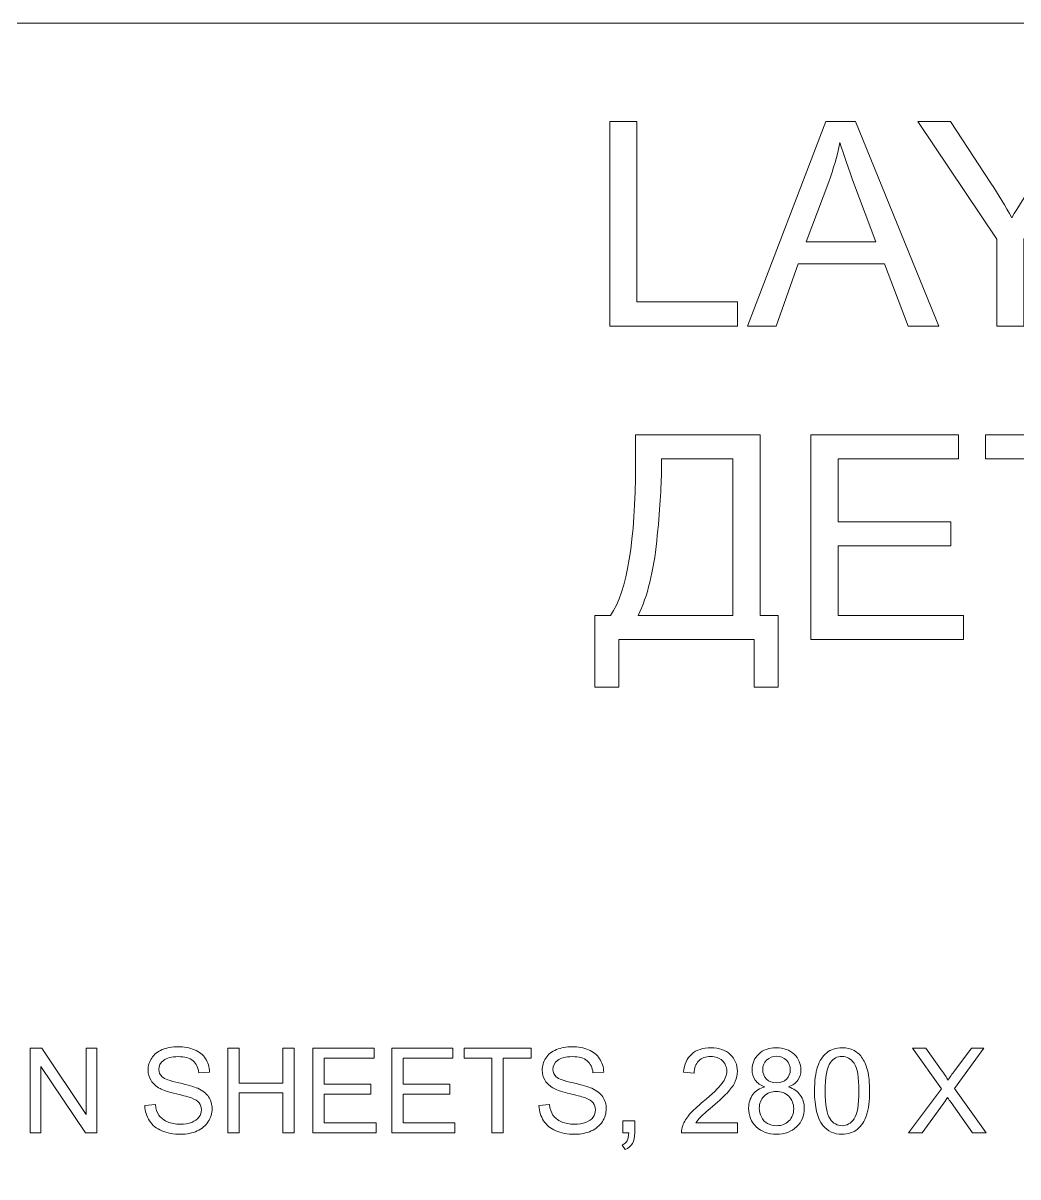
# Model space of a CAD drawing. Header units: millimetres. Extents: x -712 to 738, y -887 to 928.
# Drawn here: x -113 to -41.7, y 505 to 587.6 of the extents above; entities that cross this region are included whole.
import ezdxf

# ---------------------------------------------------------------- set-up
doc = ezdxf.new("R2010")
doc.units = ezdxf.units.MM
doc.header["$MEASUREMENT"] = 0
doc.layers.add('layer 1', color=7, linetype='Continuous')

msp = doc.modelspace()

# ---------------------------------------------------------------- linework, layer by layer
at = {"layer": 'layer 1', "lineweight": 9}
msp.add_open_spline([(-681.7377, -887.4186), (-681.7377, -887.4186), (706.7376, -887.4186), (706.7376, -887.4186), (706.7376, -887.4186), (723.657, -887.4186), (737.5, -873.5754), (737.5, -856.6561), (737.5, -856.6561), (737.5, -856.6561), (737.5, 556.8187), (737.5, 556.8187), (737.5, 556.8187), (737.5, 573.7381), (723.657, 587.5812), (706.7376, 587.5812), (706.7376, 587.5812), (706.7376, 587.5812), (-681.7377, 587.5812), (-681.7377, 587.5812), (-681.7377, 587.5812), (-698.657, 587.5812), (-712.5, 573.7381), (-712.5, 556.8187), (-712.5, 556.8187), (-712.5, 556.8187), (-712.5, -856.6561), (-712.5, -856.6561), (-712.5, -856.6561), (-712.5, -873.5754), (-698.657, -887.4186), (-681.7377, -887.4186)], degree=3, knots=[0, 0, 0, 0, 0.1111111, 0.1111111, 0.1111111, 0.1111111, 0.2222222, 0.2222222, 0.2222222, 0.2222222, 0.3333333, 0.3333333, 0.3333333, 0.3333333, 0.4444444, 0.4444444, 0.4444444, 0.4444444, 0.5555556, 0.5555556, 0.5555556, 0.5555556, 0.6666667, 0.6666667, 0.6666667, 0.6666667, 0.7777778, 0.7777778, 0.7777778, 0.7777778, 1, 1, 1, 1], dxfattribs=at)
at = {"layer": 'layer 1', "color": 250, "lineweight": 9}
for points, knots in [([(-70.9348, 565.8934), (-70.9348, 565.8934), (-70.9348, 580.5435), (-70.9348, 580.5435), (-70.9348, 580.5435), (-70.9348, 580.5435), (-68.9911, 580.5435), (-68.9911, 580.5435), (-68.9911, 580.5435), (-68.9911, 580.5435), (-68.9911, 567.6121), (-68.9911, 567.6121), (-68.9911, 567.6121), (-68.9911, 567.6121), (-61.7888, 567.6121), (-61.7888, 567.6121), (-61.7888, 567.6121), (-61.7888, 567.6121), (-61.7888, 565.8934), (-61.7888, 565.8934), (-61.7888, 565.8934), (-61.7888, 565.8934), (-70.9348, 565.8934), (-70.9348, 565.8934)], [0, 0, 0, 0, 0.1428571, 0.1428571, 0.1428571, 0.1428571, 0.2857143, 0.2857143, 0.2857143, 0.2857143, 0.4285714, 0.4285714, 0.4285714, 0.4285714, 0.5714286, 0.5714286, 0.5714286, 0.5714286, 0.7142857, 0.7142857, 0.7142857, 0.7142857, 1, 1, 1, 1]), ([(-61.0795, 565.8934), (-61.0795, 565.8934), (-55.4595, 580.5435), (-55.4595, 580.5435), (-55.4595, 580.5435), (-55.4595, 580.5435), (-53.3282, 580.5435), (-53.3282, 580.5435), (-53.3282, 580.5435), (-53.3282, 580.5435), (-47.3638, 565.8934), (-47.3638, 565.8934), (-47.3638, 565.8934), (-47.3638, 565.8934), (-49.5702, 565.8934), (-49.5702, 565.8934), (-49.5702, 565.8934), (-49.5702, 565.8934), (-51.265, 570.3334), (-51.265, 570.3334), (-51.265, 570.3334), (-51.265, 570.3334), (-57.434, 570.3334), (-57.434, 570.3334), (-57.434, 570.3334), (-57.434, 570.3334), (-59.0232, 565.8934), (-59.0232, 565.8934), (-59.0232, 565.8934), (-59.0232, 565.8934), (-61.0795, 565.8934), (-61.0795, 565.8934)], [0, 0, 0, 0, 0.1111111, 0.1111111, 0.1111111, 0.1111111, 0.2222222, 0.2222222, 0.2222222, 0.2222222, 0.3333333, 0.3333333, 0.3333333, 0.3333333, 0.4444444, 0.4444444, 0.4444444, 0.4444444, 0.5555556, 0.5555556, 0.5555556, 0.5555556, 0.6666667, 0.6666667, 0.6666667, 0.6666667, 0.7777778, 0.7777778, 0.7777778, 0.7777778, 1, 1, 1, 1]), ([(-43.2136, 565.8934), (-43.2136, 565.8934), (-43.2136, 572.0999), (-43.2136, 572.0999), (-43.2136, 572.0999), (-43.2136, 572.0999), (-48.8608, 580.5435), (-48.8608, 580.5435), (-48.8608, 580.5435), (-48.8608, 580.5435), (-46.5283, 580.5435), (-46.5283, 580.5435), (-46.5283, 580.5435), (-46.5283, 580.5435), (-43.633, 576.1103), (-43.633, 576.1103), (-43.633, 576.1103), (-43.0942, 575.2884), (-42.5929, 574.4666), (-42.136, 573.6447), (-42.136, 573.6447), (-41.6892, 574.412), (-41.147, 575.2714), (-40.5161, 576.2262), (-40.5161, 576.2262), (-40.5161, 576.2262), (-37.6789, 580.5435), (-37.6789, 580.5435), (-37.6789, 580.5435), (-37.6789, 580.5435), (-35.418, 580.5435), (-35.418, 580.5435), (-35.418, 580.5435), (-35.418, 580.5435), (-41.2698, 572.0999), (-41.2698, 572.0999), (-41.2698, 572.0999), (-41.2698, 572.0999), (-41.2698, 565.8934), (-41.2698, 565.8934), (-41.2698, 565.8934), (-41.2698, 565.8934), (-43.2136, 565.8934), (-43.2136, 565.8934)], [0, 0, 0, 0, 0.0833333, 0.0833333, 0.0833333, 0.0833333, 0.1666667, 0.1666667, 0.1666667, 0.1666667, 0.25, 0.25, 0.25, 0.25, 0.3333333, 0.3333333, 0.3333333, 0.3333333, 0.4166667, 0.4166667, 0.4166667, 0.4166667, 0.5, 0.5, 0.5, 0.5, 0.5833333, 0.5833333, 0.5833333, 0.5833333, 0.6666667, 0.6666667, 0.6666667, 0.6666667, 0.75, 0.75, 0.75, 0.75, 0.8333333, 0.8333333, 0.8333333, 0.8333333, 1, 1, 1, 1]), ([(-56.8645, 571.9089), (-56.8645, 571.9089), (-51.872, 571.9089), (-51.872, 571.9089), (-51.872, 571.9089), (-51.872, 571.9089), (-53.3998, 575.9704), (-53.3998, 575.9704), (-53.3998, 575.9704), (-53.8602, 577.2049), (-54.208, 578.2246), (-54.4501, 579.0294), (-54.4501, 579.0294), (-54.6513, 578.0745), (-54.9207, 577.1367), (-55.2583, 576.2092), (-55.2583, 576.2092), (-55.2583, 576.2092), (-56.8645, 571.9089), (-56.8645, 571.9089)], [0, 0, 0, 0, 0.1666667, 0.1666667, 0.1666667, 0.1666667, 0.3333333, 0.3333333, 0.3333333, 0.3333333, 0.5, 0.5, 0.5, 0.5, 0.6666667, 0.6666667, 0.6666667, 0.6666667, 1, 1, 1, 1]), ([(-69.0967, 558.094), (-69.0967, 558.094), (-60.1757, 558.094), (-60.1757, 558.094), (-60.1757, 558.094), (-60.1757, 558.094), (-60.1757, 545.1626), (-60.1757, 545.1626), (-60.1757, 545.1626), (-60.1757, 545.1626), (-58.8662, 545.1626), (-58.8662, 545.1626), (-58.8662, 545.1626), (-58.8662, 545.1626), (-58.8662, 540.0269), (-58.8662, 540.0269), (-58.8662, 540.0269), (-58.8662, 540.0269), (-60.585, 540.0269), (-60.585, 540.0269), (-60.585, 540.0269), (-60.585, 540.0269), (-60.585, 543.4439), (-60.585, 543.4439), (-60.585, 543.4439), (-60.585, 543.4439), (-70.2835, 543.4439), (-70.2835, 543.4439), (-70.2835, 543.4439), (-70.2835, 543.4439), (-70.2835, 540.0269), (-70.2835, 540.0269), (-70.2835, 540.0269), (-70.2835, 540.0269), (-72.0022, 540.0269), (-72.0022, 540.0269), (-72.0022, 540.0269), (-72.0022, 540.0269), (-72.0022, 545.1626), (-72.0022, 545.1626), (-72.0022, 545.1626), (-72.0022, 545.1626), (-70.8768, 545.1626), (-70.8768, 545.1626), (-70.8768, 545.1626), (-69.6901, 546.9427), (-69.0967, 550.5405), (-69.0967, 555.9524), (-69.0967, 555.9524), (-69.0967, 555.9524), (-69.0967, 558.094), (-69.0967, 558.094)], [0, 0, 0, 0, 0.0714286, 0.0714286, 0.0714286, 0.0714286, 0.1428571, 0.1428571, 0.1428571, 0.1428571, 0.2142857, 0.2142857, 0.2142857, 0.2142857, 0.2857143, 0.2857143, 0.2857143, 0.2857143, 0.3571429, 0.3571429, 0.3571429, 0.3571429, 0.4285714, 0.4285714, 0.4285714, 0.4285714, 0.5, 0.5, 0.5, 0.5, 0.5714286, 0.5714286, 0.5714286, 0.5714286, 0.6428571, 0.6428571, 0.6428571, 0.6428571, 0.7142857, 0.7142857, 0.7142857, 0.7142857, 0.7857143, 0.7857143, 0.7857143, 0.7857143, 0.8571429, 0.8571429, 0.8571429, 0.8571429, 1, 1, 1, 1]), ([(-56.5303, 543.4439), (-56.5303, 543.4439), (-56.5303, 558.094), (-56.5303, 558.094), (-56.5303, 558.094), (-56.5303, 558.094), (-45.9519, 558.094), (-45.9519, 558.094), (-45.9519, 558.094), (-45.9519, 558.094), (-45.9519, 556.3753), (-45.9519, 556.3753), (-45.9519, 556.3753), (-45.9519, 556.3753), (-54.5865, 556.3753), (-54.5865, 556.3753), (-54.5865, 556.3753), (-54.5865, 556.3753), (-54.5865, 551.8738), (-54.5865, 551.8738), (-54.5865, 551.8738), (-54.5865, 551.8738), (-46.5044, 551.8738), (-46.5044, 551.8738), (-46.5044, 551.8738), (-46.5044, 551.8738), (-46.5044, 550.1551), (-46.5044, 550.1551), (-46.5044, 550.1551), (-46.5044, 550.1551), (-54.5865, 550.1551), (-54.5865, 550.1551), (-54.5865, 550.1551), (-54.5865, 550.1551), (-54.5865, 545.1626), (-54.5865, 545.1626), (-54.5865, 545.1626), (-54.5865, 545.1626), (-45.6041, 545.1626), (-45.6041, 545.1626), (-45.6041, 545.1626), (-45.6041, 545.1626), (-45.6041, 543.4439), (-45.6041, 543.4439), (-45.6041, 543.4439), (-45.6041, 543.4439), (-56.5303, 543.4439), (-56.5303, 543.4439)], [0, 0, 0, 0, 0.0769231, 0.0769231, 0.0769231, 0.0769231, 0.1538462, 0.1538462, 0.1538462, 0.1538462, 0.2307692, 0.2307692, 0.2307692, 0.2307692, 0.3076923, 0.3076923, 0.3076923, 0.3076923, 0.3846154, 0.3846154, 0.3846154, 0.3846154, 0.4615385, 0.4615385, 0.4615385, 0.4615385, 0.5384615, 0.5384615, 0.5384615, 0.5384615, 0.6153846, 0.6153846, 0.6153846, 0.6153846, 0.6923077, 0.6923077, 0.6923077, 0.6923077, 0.7692308, 0.7692308, 0.7692308, 0.7692308, 0.8461538, 0.8461538, 0.8461538, 0.8461538, 1, 1, 1, 1]), ([(-39.1998, 543.4439), (-39.1998, 543.4439), (-39.1998, 556.3753), (-39.1998, 556.3753), (-39.1998, 556.3753), (-39.1998, 556.3753), (-44.0286, 556.3753), (-44.0286, 556.3753), (-44.0286, 556.3753), (-44.0286, 556.3753), (-44.0286, 558.094), (-44.0286, 558.094), (-44.0286, 558.094), (-44.0286, 558.094), (-32.4272, 558.094), (-32.4272, 558.094), (-32.4272, 558.094), (-32.4272, 558.094), (-32.4272, 556.3753), (-32.4272, 556.3753), (-32.4272, 556.3753), (-32.4272, 556.3753), (-37.256, 556.3753), (-37.256, 556.3753), (-37.256, 556.3753), (-37.256, 556.3753), (-37.256, 543.4439), (-37.256, 543.4439), (-37.256, 543.4439), (-37.256, 543.4439), (-39.1998, 543.4439), (-39.1998, 543.4439)], [0, 0, 0, 0, 0.1111111, 0.1111111, 0.1111111, 0.1111111, 0.2222222, 0.2222222, 0.2222222, 0.2222222, 0.3333333, 0.3333333, 0.3333333, 0.3333333, 0.4444444, 0.4444444, 0.4444444, 0.4444444, 0.5555556, 0.5555556, 0.5555556, 0.5555556, 0.6666667, 0.6666667, 0.6666667, 0.6666667, 0.7777778, 0.7777778, 0.7777778, 0.7777778, 1, 1, 1, 1]), ([(-62.1195, 556.3753), (-62.1195, 556.3753), (-67.2348, 556.3753), (-67.2348, 556.3753), (-67.2348, 556.3753), (-67.2348, 556.3753), (-67.2348, 555.625), (-67.2348, 555.625), (-67.2348, 555.625), (-67.2348, 554.3769), (-67.3473, 552.6684), (-67.5724, 550.5029), (-67.5724, 550.5029), (-67.7941, 548.3375), (-68.2374, 546.5574), (-68.8921, 545.1626), (-68.8921, 545.1626), (-68.8921, 545.1626), (-62.1195, 545.1626), (-62.1195, 545.1626), (-62.1195, 545.1626), (-62.1195, 545.1626), (-62.1195, 556.3753), (-62.1195, 556.3753)], [0, 0, 0, 0, 0.1428571, 0.1428571, 0.1428571, 0.1428571, 0.2857143, 0.2857143, 0.2857143, 0.2857143, 0.4285714, 0.4285714, 0.4285714, 0.4285714, 0.5714286, 0.5714286, 0.5714286, 0.5714286, 0.7142857, 0.7142857, 0.7142857, 0.7142857, 1, 1, 1, 1]), ([(-112.4461, 508.1318), (-112.4461, 508.1318), (-112.4461, 514.1936), (-112.4461, 514.1936), (-112.4461, 514.1936), (-112.4461, 514.1936), (-111.622, 514.1936), (-111.622, 514.1936), (-111.622, 514.1936), (-111.622, 514.1936), (-108.4416, 509.4356), (-108.4416, 509.4356), (-108.4416, 509.4356), (-108.4416, 509.4356), (-108.4416, 514.1936), (-108.4416, 514.1936), (-108.4416, 514.1936), (-108.4416, 514.1936), (-107.6711, 514.1936), (-107.6711, 514.1936), (-107.6711, 514.1936), (-107.6711, 514.1936), (-107.6711, 508.1318), (-107.6711, 508.1318), (-107.6711, 508.1318), (-107.6711, 508.1318), (-108.4952, 508.1318), (-108.4952, 508.1318), (-108.4952, 508.1318), (-108.4952, 508.1318), (-111.6756, 512.8898), (-111.6756, 512.8898), (-111.6756, 512.8898), (-111.6756, 512.8898), (-111.6756, 508.1318), (-111.6756, 508.1318), (-111.6756, 508.1318), (-111.6756, 508.1318), (-112.4461, 508.1318), (-112.4461, 508.1318)], [0, 0, 0, 0, 0.0909091, 0.0909091, 0.0909091, 0.0909091, 0.1818182, 0.1818182, 0.1818182, 0.1818182, 0.2727273, 0.2727273, 0.2727273, 0.2727273, 0.3636364, 0.3636364, 0.3636364, 0.3636364, 0.4545455, 0.4545455, 0.4545455, 0.4545455, 0.5454545, 0.5454545, 0.5454545, 0.5454545, 0.6363636, 0.6363636, 0.6363636, 0.6363636, 0.7272727, 0.7272727, 0.7272727, 0.7272727, 0.8181818, 0.8181818, 0.8181818, 0.8181818, 1, 1, 1, 1]), ([(-104.2339, 510.079), (-104.2339, 510.079), (-103.4804, 510.1468), (-103.4804, 510.1468), (-103.4804, 510.1468), (-103.4451, 509.842), (-103.3618, 509.5922), (-103.2306, 509.3961), (-103.2306, 509.3961), (-103.0994, 509.2014), (-102.8962, 509.0433), (-102.621, 508.922), (-102.621, 508.922), (-102.3459, 508.802), (-102.0355, 508.7414), (-101.6912, 508.7414), (-101.6912, 508.7414), (-101.385, 508.7414), (-101.1155, 508.7865), (-100.8812, 508.8782), (-100.8812, 508.8782), (-100.647, 508.97), (-100.4735, 509.0955), (-100.3592, 509.255), (-100.3592, 509.255), (-100.2449, 509.4144), (-100.187, 509.588), (-100.187, 509.7742), (-100.187, 509.7742), (-100.187, 509.9633), (-100.242, 510.1284), (-100.3521, 510.2709), (-100.3521, 510.2709), (-100.4622, 510.412), (-100.6442, 510.5306), (-100.8982, 510.6279), (-100.8982, 510.6279), (-101.0604, 510.69), (-101.4203, 510.7888), (-101.9776, 510.9228), (-101.9776, 510.9228), (-102.535, 511.0569), (-102.9244, 511.1825), (-103.1474, 511.301), (-103.1474, 511.301), (-103.4366, 511.4534), (-103.6511, 511.6425), (-103.7922, 511.8668), (-103.7922, 511.8668), (-103.9347, 512.0912), (-104.0053, 512.3437), (-104.0053, 512.6217), (-104.0053, 512.6217), (-104.0053, 512.9293), (-103.9178, 513.2158), (-103.7442, 513.481), (-103.7442, 513.481), (-103.5707, 513.7477), (-103.3181, 513.9495), (-102.9837, 514.0878), (-102.9837, 514.0878), (-102.6507, 514.2261), (-102.2796, 514.2952), (-101.8718, 514.2952), (-101.8718, 514.2952), (-101.4231, 514.2952), (-101.0266, 514.2232), (-100.6837, 514.0779), (-100.6837, 514.0779), (-100.3408, 513.934), (-100.077, 513.7209), (-99.8921, 513.4387), (-99.8921, 513.4387), (-99.7073, 513.1579), (-99.6085, 512.839), (-99.5944, 512.4834), (-99.5944, 512.4834), (-99.5944, 512.4834), (-100.3648, 512.4242), (-100.3648, 512.4242), (-100.3648, 512.4242), (-100.4057, 512.8066), (-100.5454, 513.0958), (-100.7839, 513.2905), (-100.7839, 513.2905), (-101.0223, 513.4867), (-101.3751, 513.584), (-101.8407, 513.584), (-101.8407, 513.584), (-102.3261, 513.584), (-102.6803, 513.4951), (-102.9018, 513.3173), (-102.9018, 513.3173), (-103.1234, 513.1396), (-103.2348, 512.9251), (-103.2348, 512.6739), (-103.2348, 512.6739), (-103.2348, 512.4566), (-103.1558, 512.2774), (-102.9992, 512.1363), (-102.9992, 512.1363), (-102.844, 511.9966), (-102.4418, 511.8513), (-101.7899, 511.7045), (-101.7899, 511.7045), (-101.138, 511.5564), (-100.6908, 511.428), (-100.4481, 511.3179), (-100.4481, 511.3179), (-100.0967, 511.1556), (-99.8357, 510.951), (-99.6678, 510.7013), (-99.6678, 510.7013), (-99.4998, 510.4529), (-99.4166, 510.1665), (-99.4166, 509.842), (-99.4166, 509.842), (-99.4166, 509.5188), (-99.5083, 509.2169), (-99.6931, 508.9319), (-99.6931, 508.9319), (-99.878, 508.6468), (-100.1419, 508.4253), (-100.4876, 508.2673), (-100.4876, 508.2673), (-100.8333, 508.1092), (-101.2213, 508.0302), (-101.6545, 508.0302), (-101.6545, 508.0302), (-102.202, 508.0302), (-102.6606, 508.1106), (-103.0302, 508.2701), (-103.0302, 508.2701), (-103.4013, 508.4295), (-103.6906, 508.6694), (-103.9009, 508.9911), (-103.9009, 508.9911), (-104.1125, 509.3114), (-104.2226, 509.6741), (-104.2339, 510.079)], [0, 0, 0, 0, 0.0277778, 0.0277778, 0.0277778, 0.0277778, 0.0555556, 0.0555556, 0.0555556, 0.0555556, 0.0833333, 0.0833333, 0.0833333, 0.0833333, 0.1111111, 0.1111111, 0.1111111, 0.1111111, 0.1388889, 0.1388889, 0.1388889, 0.1388889, 0.1666667, 0.1666667, 0.1666667, 0.1666667, 0.1944444, 0.1944444, 0.1944444, 0.1944444, 0.2222222, 0.2222222, 0.2222222, 0.2222222, 0.25, 0.25, 0.25, 0.25, 0.2777778, 0.2777778, 0.2777778, 0.2777778, 0.3055556, 0.3055556, 0.3055556, 0.3055556, 0.3333333, 0.3333333, 0.3333333, 0.3333333, 0.3611111, 0.3611111, 0.3611111, 0.3611111, 0.3888889, 0.3888889, 0.3888889, 0.3888889, 0.4166667, 0.4166667, 0.4166667, 0.4166667, 0.4444444, 0.4444444, 0.4444444, 0.4444444, 0.4722222, 0.4722222, 0.4722222, 0.4722222, 0.5, 0.5, 0.5, 0.5, 0.5277778, 0.5277778, 0.5277778, 0.5277778, 0.5555556, 0.5555556, 0.5555556, 0.5555556, 0.5833333, 0.5833333, 0.5833333, 0.5833333, 0.6111111, 0.6111111, 0.6111111, 0.6111111, 0.6388889, 0.6388889, 0.6388889, 0.6388889, 0.6666667, 0.6666667, 0.6666667, 0.6666667, 0.6944444, 0.6944444, 0.6944444, 0.6944444, 0.7222222, 0.7222222, 0.7222222, 0.7222222, 0.75, 0.75, 0.75, 0.75, 0.7777778, 0.7777778, 0.7777778, 0.7777778, 0.8055556, 0.8055556, 0.8055556, 0.8055556, 0.8333333, 0.8333333, 0.8333333, 0.8333333, 0.8611111, 0.8611111, 0.8611111, 0.8611111, 0.8888889, 0.8888889, 0.8888889, 0.8888889, 0.9166667, 0.9166667, 0.9166667, 0.9166667, 0.9444444, 0.9444444, 0.9444444, 0.9444444, 1, 1, 1, 1]), ([(-98.2905, 508.1318), (-98.2905, 508.1318), (-98.2905, 514.1936), (-98.2905, 514.1936), (-98.2905, 514.1936), (-98.2905, 514.1936), (-97.4862, 514.1936), (-97.4862, 514.1936), (-97.4862, 514.1936), (-97.4862, 514.1936), (-97.4862, 511.6961), (-97.4862, 511.6961), (-97.4862, 511.6961), (-97.4862, 511.6961), (-94.3538, 511.6961), (-94.3538, 511.6961), (-94.3538, 511.6961), (-94.3538, 511.6961), (-94.3538, 514.1936), (-94.3538, 514.1936), (-94.3538, 514.1936), (-94.3538, 514.1936), (-93.5495, 514.1936), (-93.5495, 514.1936), (-93.5495, 514.1936), (-93.5495, 514.1936), (-93.5495, 508.1318), (-93.5495, 508.1318), (-93.5495, 508.1318), (-93.5495, 508.1318), (-94.3538, 508.1318), (-94.3538, 508.1318), (-94.3538, 508.1318), (-94.3538, 508.1318), (-94.3538, 510.9849), (-94.3538, 510.9849), (-94.3538, 510.9849), (-94.3538, 510.9849), (-97.4862, 510.9849), (-97.4862, 510.9849), (-97.4862, 510.9849), (-97.4862, 510.9849), (-97.4862, 508.1318), (-97.4862, 508.1318), (-97.4862, 508.1318), (-97.4862, 508.1318), (-98.2905, 508.1318), (-98.2905, 508.1318)], [0, 0, 0, 0, 0.0769231, 0.0769231, 0.0769231, 0.0769231, 0.1538462, 0.1538462, 0.1538462, 0.1538462, 0.2307692, 0.2307692, 0.2307692, 0.2307692, 0.3076923, 0.3076923, 0.3076923, 0.3076923, 0.3846154, 0.3846154, 0.3846154, 0.3846154, 0.4615385, 0.4615385, 0.4615385, 0.4615385, 0.5384615, 0.5384615, 0.5384615, 0.5384615, 0.6153846, 0.6153846, 0.6153846, 0.6153846, 0.6923077, 0.6923077, 0.6923077, 0.6923077, 0.7692308, 0.7692308, 0.7692308, 0.7692308, 0.8461538, 0.8461538, 0.8461538, 0.8461538, 1, 1, 1, 1]), ([(-92.1935, 508.1318), (-92.1935, 508.1318), (-92.1935, 514.1936), (-92.1935, 514.1936), (-92.1935, 514.1936), (-92.1935, 514.1936), (-87.8164, 514.1936), (-87.8164, 514.1936), (-87.8164, 514.1936), (-87.8164, 514.1936), (-87.8164, 513.4824), (-87.8164, 513.4824), (-87.8164, 513.4824), (-87.8164, 513.4824), (-91.3892, 513.4824), (-91.3892, 513.4824), (-91.3892, 513.4824), (-91.3892, 513.4824), (-91.3892, 511.6199), (-91.3892, 511.6199), (-91.3892, 511.6199), (-91.3892, 511.6199), (-88.045, 511.6199), (-88.045, 511.6199), (-88.045, 511.6199), (-88.045, 511.6199), (-88.045, 510.9087), (-88.045, 510.9087), (-88.045, 510.9087), (-88.045, 510.9087), (-91.3892, 510.9087), (-91.3892, 510.9087), (-91.3892, 510.9087), (-91.3892, 510.9087), (-91.3892, 508.843), (-91.3892, 508.843), (-91.3892, 508.843), (-91.3892, 508.843), (-87.6725, 508.843), (-87.6725, 508.843), (-87.6725, 508.843), (-87.6725, 508.843), (-87.6725, 508.1318), (-87.6725, 508.1318), (-87.6725, 508.1318), (-87.6725, 508.1318), (-92.1935, 508.1318), (-92.1935, 508.1318)], [0, 0, 0, 0, 0.0769231, 0.0769231, 0.0769231, 0.0769231, 0.1538462, 0.1538462, 0.1538462, 0.1538462, 0.2307692, 0.2307692, 0.2307692, 0.2307692, 0.3076923, 0.3076923, 0.3076923, 0.3076923, 0.3846154, 0.3846154, 0.3846154, 0.3846154, 0.4615385, 0.4615385, 0.4615385, 0.4615385, 0.5384615, 0.5384615, 0.5384615, 0.5384615, 0.6153846, 0.6153846, 0.6153846, 0.6153846, 0.6923077, 0.6923077, 0.6923077, 0.6923077, 0.7692308, 0.7692308, 0.7692308, 0.7692308, 0.8461538, 0.8461538, 0.8461538, 0.8461538, 1, 1, 1, 1]), ([(-86.5465, 508.1318), (-86.5465, 508.1318), (-86.5465, 514.1936), (-86.5465, 514.1936), (-86.5465, 514.1936), (-86.5465, 514.1936), (-82.1694, 514.1936), (-82.1694, 514.1936), (-82.1694, 514.1936), (-82.1694, 514.1936), (-82.1694, 513.4824), (-82.1694, 513.4824), (-82.1694, 513.4824), (-82.1694, 513.4824), (-85.7422, 513.4824), (-85.7422, 513.4824), (-85.7422, 513.4824), (-85.7422, 513.4824), (-85.7422, 511.6199), (-85.7422, 511.6199), (-85.7422, 511.6199), (-85.7422, 511.6199), (-82.398, 511.6199), (-82.398, 511.6199), (-82.398, 511.6199), (-82.398, 511.6199), (-82.398, 510.9087), (-82.398, 510.9087), (-82.398, 510.9087), (-82.398, 510.9087), (-85.7422, 510.9087), (-85.7422, 510.9087), (-85.7422, 510.9087), (-85.7422, 510.9087), (-85.7422, 508.843), (-85.7422, 508.843), (-85.7422, 508.843), (-85.7422, 508.843), (-82.0255, 508.843), (-82.0255, 508.843), (-82.0255, 508.843), (-82.0255, 508.843), (-82.0255, 508.1318), (-82.0255, 508.1318), (-82.0255, 508.1318), (-82.0255, 508.1318), (-86.5465, 508.1318), (-86.5465, 508.1318)], [0, 0, 0, 0, 0.0769231, 0.0769231, 0.0769231, 0.0769231, 0.1538462, 0.1538462, 0.1538462, 0.1538462, 0.2307692, 0.2307692, 0.2307692, 0.2307692, 0.3076923, 0.3076923, 0.3076923, 0.3076923, 0.3846154, 0.3846154, 0.3846154, 0.3846154, 0.4615385, 0.4615385, 0.4615385, 0.4615385, 0.5384615, 0.5384615, 0.5384615, 0.5384615, 0.6153846, 0.6153846, 0.6153846, 0.6153846, 0.6923077, 0.6923077, 0.6923077, 0.6923077, 0.7692308, 0.7692308, 0.7692308, 0.7692308, 0.8461538, 0.8461538, 0.8461538, 0.8461538, 1, 1, 1, 1]), ([(-79.3756, 508.1318), (-79.3756, 508.1318), (-79.3756, 513.4824), (-79.3756, 513.4824), (-79.3756, 513.4824), (-79.3756, 513.4824), (-81.3736, 513.4824), (-81.3736, 513.4824), (-81.3736, 513.4824), (-81.3736, 513.4824), (-81.3736, 514.1936), (-81.3736, 514.1936), (-81.3736, 514.1936), (-81.3736, 514.1936), (-76.5732, 514.1936), (-76.5732, 514.1936), (-76.5732, 514.1936), (-76.5732, 514.1936), (-76.5732, 513.4824), (-76.5732, 513.4824), (-76.5732, 513.4824), (-76.5732, 513.4824), (-78.5713, 513.4824), (-78.5713, 513.4824), (-78.5713, 513.4824), (-78.5713, 513.4824), (-78.5713, 508.1318), (-78.5713, 508.1318), (-78.5713, 508.1318), (-78.5713, 508.1318), (-79.3756, 508.1318), (-79.3756, 508.1318)], [0, 0, 0, 0, 0.1111111, 0.1111111, 0.1111111, 0.1111111, 0.2222222, 0.2222222, 0.2222222, 0.2222222, 0.3333333, 0.3333333, 0.3333333, 0.3333333, 0.4444444, 0.4444444, 0.4444444, 0.4444444, 0.5555556, 0.5555556, 0.5555556, 0.5555556, 0.6666667, 0.6666667, 0.6666667, 0.6666667, 0.7777778, 0.7777778, 0.7777778, 0.7777778, 1, 1, 1, 1]), ([(-76.0075, 510.079), (-76.0075, 510.079), (-75.254, 510.1468), (-75.254, 510.1468), (-75.254, 510.1468), (-75.2187, 509.842), (-75.1354, 509.5922), (-75.0042, 509.3961), (-75.0042, 509.3961), (-74.873, 509.2014), (-74.6698, 509.0433), (-74.3946, 508.922), (-74.3946, 508.922), (-74.1195, 508.802), (-73.8091, 508.7414), (-73.4648, 508.7414), (-73.4648, 508.7414), (-73.1586, 508.7414), (-72.8891, 508.7865), (-72.6548, 508.8782), (-72.6548, 508.8782), (-72.4206, 508.97), (-72.2471, 509.0955), (-72.1328, 509.255), (-72.1328, 509.255), (-72.0185, 509.4144), (-71.9606, 509.588), (-71.9606, 509.7742), (-71.9606, 509.7742), (-71.9606, 509.9633), (-72.0156, 510.1284), (-72.1257, 510.2709), (-72.1257, 510.2709), (-72.2358, 510.412), (-72.4178, 510.5306), (-72.6718, 510.6279), (-72.6718, 510.6279), (-72.834, 510.69), (-73.1939, 510.7888), (-73.7512, 510.9228), (-73.7512, 510.9228), (-74.3086, 511.0569), (-74.698, 511.1825), (-74.921, 511.301), (-74.921, 511.301), (-75.2102, 511.4534), (-75.4247, 511.6425), (-75.5658, 511.8668), (-75.5658, 511.8668), (-75.7083, 512.0912), (-75.7789, 512.3437), (-75.7789, 512.6217), (-75.7789, 512.6217), (-75.7789, 512.9293), (-75.6914, 513.2158), (-75.5178, 513.481), (-75.5178, 513.481), (-75.3443, 513.7477), (-75.0917, 513.9495), (-74.7573, 514.0878), (-74.7573, 514.0878), (-74.4243, 514.2261), (-74.0532, 514.2952), (-73.6454, 514.2952), (-73.6454, 514.2952), (-73.1967, 514.2952), (-72.8002, 514.2232), (-72.4573, 514.0779), (-72.4573, 514.0779), (-72.1144, 513.934), (-71.8506, 513.7209), (-71.6657, 513.4387), (-71.6657, 513.4387), (-71.4809, 513.1579), (-71.3821, 512.839), (-71.368, 512.4834), (-71.368, 512.4834), (-71.368, 512.4834), (-72.1384, 512.4242), (-72.1384, 512.4242), (-72.1384, 512.4242), (-72.1793, 512.8066), (-72.319, 513.0958), (-72.5575, 513.2905), (-72.5575, 513.2905), (-72.7959, 513.4867), (-73.1487, 513.584), (-73.6143, 513.584), (-73.6143, 513.584), (-74.0997, 513.584), (-74.4539, 513.4951), (-74.6754, 513.3173), (-74.6754, 513.3173), (-74.897, 513.1396), (-75.0084, 512.9251), (-75.0084, 512.6739), (-75.0084, 512.6739), (-75.0084, 512.4566), (-74.9294, 512.2774), (-74.7728, 512.1363), (-74.7728, 512.1363), (-74.6176, 511.9966), (-74.2154, 511.8513), (-73.5635, 511.7045), (-73.5635, 511.7045), (-72.9116, 511.5564), (-72.4644, 511.428), (-72.2217, 511.3179), (-72.2217, 511.3179), (-71.8703, 511.1556), (-71.6093, 510.951), (-71.4414, 510.7013), (-71.4414, 510.7013), (-71.2734, 510.4529), (-71.1902, 510.1665), (-71.1902, 509.842), (-71.1902, 509.842), (-71.1902, 509.5188), (-71.2819, 509.2169), (-71.4667, 508.9319), (-71.4667, 508.9319), (-71.6516, 508.6468), (-71.9155, 508.4253), (-72.2612, 508.2673), (-72.2612, 508.2673), (-72.6069, 508.1092), (-72.9949, 508.0302), (-73.4281, 508.0302), (-73.4281, 508.0302), (-73.9756, 508.0302), (-74.4342, 508.1106), (-74.8038, 508.2701), (-74.8038, 508.2701), (-75.1749, 508.4295), (-75.4642, 508.6694), (-75.6745, 508.9911), (-75.6745, 508.9911), (-75.8861, 509.3114), (-75.9962, 509.6741), (-76.0075, 510.079)], [0, 0, 0, 0, 0.0277778, 0.0277778, 0.0277778, 0.0277778, 0.0555556, 0.0555556, 0.0555556, 0.0555556, 0.0833333, 0.0833333, 0.0833333, 0.0833333, 0.1111111, 0.1111111, 0.1111111, 0.1111111, 0.1388889, 0.1388889, 0.1388889, 0.1388889, 0.1666667, 0.1666667, 0.1666667, 0.1666667, 0.1944444, 0.1944444, 0.1944444, 0.1944444, 0.2222222, 0.2222222, 0.2222222, 0.2222222, 0.25, 0.25, 0.25, 0.25, 0.2777778, 0.2777778, 0.2777778, 0.2777778, 0.3055556, 0.3055556, 0.3055556, 0.3055556, 0.3333333, 0.3333333, 0.3333333, 0.3333333, 0.3611111, 0.3611111, 0.3611111, 0.3611111, 0.3888889, 0.3888889, 0.3888889, 0.3888889, 0.4166667, 0.4166667, 0.4166667, 0.4166667, 0.4444444, 0.4444444, 0.4444444, 0.4444444, 0.4722222, 0.4722222, 0.4722222, 0.4722222, 0.5, 0.5, 0.5, 0.5, 0.5277778, 0.5277778, 0.5277778, 0.5277778, 0.5555556, 0.5555556, 0.5555556, 0.5555556, 0.5833333, 0.5833333, 0.5833333, 0.5833333, 0.6111111, 0.6111111, 0.6111111, 0.6111111, 0.6388889, 0.6388889, 0.6388889, 0.6388889, 0.6666667, 0.6666667, 0.6666667, 0.6666667, 0.6944444, 0.6944444, 0.6944444, 0.6944444, 0.7222222, 0.7222222, 0.7222222, 0.7222222, 0.75, 0.75, 0.75, 0.75, 0.7777778, 0.7777778, 0.7777778, 0.7777778, 0.8055556, 0.8055556, 0.8055556, 0.8055556, 0.8333333, 0.8333333, 0.8333333, 0.8333333, 0.8611111, 0.8611111, 0.8611111, 0.8611111, 0.8888889, 0.8888889, 0.8888889, 0.8888889, 0.9166667, 0.9166667, 0.9166667, 0.9166667, 0.9444444, 0.9444444, 0.9444444, 0.9444444, 1, 1, 1, 1]), ([(-61.787, 508.843), (-61.787, 508.843), (-61.787, 508.1318), (-61.787, 508.1318), (-61.787, 508.1318), (-61.787, 508.1318), (-65.8, 508.1318), (-65.8, 508.1318), (-65.8, 508.1318), (-65.8056, 508.311), (-65.776, 508.4831), (-65.7125, 508.6496), (-65.7125, 508.6496), (-65.6095, 508.922), (-65.4444, 509.1915), (-65.2172, 509.4553), (-65.2172, 509.4553), (-64.99, 509.7192), (-64.6655, 510.024), (-64.2436, 510.3697), (-64.2436, 510.3697), (-63.5875, 510.9101), (-63.1416, 511.3377), (-62.9088, 511.6537), (-62.9088, 511.6537), (-62.6745, 511.9698), (-62.5574, 512.2689), (-62.5574, 512.5512), (-62.5574, 512.5512), (-62.5574, 512.8461), (-62.6633, 513.0944), (-62.8749, 513.2976), (-62.8749, 513.2976), (-63.0866, 513.4994), (-63.3631, 513.601), (-63.7032, 513.601), (-63.7032, 513.601), (-64.063, 513.601), (-64.3508, 513.4937), (-64.5667, 513.2792), (-64.5667, 513.2792), (-64.7826, 513.0662), (-64.8913, 512.7699), (-64.8941, 512.3903), (-64.8941, 512.3903), (-64.8941, 512.3903), (-65.6561, 512.4665), (-65.6561, 512.4665), (-65.6561, 512.4665), (-65.6038, 513.0366), (-65.4063, 513.4712), (-65.0648, 513.7703), (-65.0648, 513.7703), (-64.722, 514.0694), (-64.2634, 514.219), (-63.6863, 514.219), (-63.6863, 514.219), (-63.1049, 514.219), (-62.6435, 514.0581), (-62.3049, 513.735), (-62.3049, 513.735), (-61.9648, 513.4119), (-61.7955, 513.0112), (-61.7955, 512.5342), (-61.7955, 512.5342), (-61.7955, 512.2915), (-61.8449, 512.0531), (-61.945, 511.8188), (-61.945, 511.8188), (-62.0438, 511.5832), (-62.2089, 511.3363), (-62.4389, 511.0766), (-62.4389, 511.0766), (-62.6703, 510.8184), (-63.0527, 510.4614), (-63.5861, 510.0099), (-63.5861, 510.0099), (-64.0334, 509.6346), (-64.3212, 509.3806), (-64.4482, 509.2465), (-64.4482, 509.2465), (-64.5752, 509.1125), (-64.6796, 508.9784), (-64.7629, 508.843), (-64.7629, 508.843), (-64.7629, 508.843), (-61.787, 508.843), (-61.787, 508.843)], [0, 0, 0, 0, 0.0434783, 0.0434783, 0.0434783, 0.0434783, 0.0869565, 0.0869565, 0.0869565, 0.0869565, 0.1304348, 0.1304348, 0.1304348, 0.1304348, 0.173913, 0.173913, 0.173913, 0.173913, 0.2173913, 0.2173913, 0.2173913, 0.2173913, 0.2608696, 0.2608696, 0.2608696, 0.2608696, 0.3043478, 0.3043478, 0.3043478, 0.3043478, 0.3478261, 0.3478261, 0.3478261, 0.3478261, 0.3913043, 0.3913043, 0.3913043, 0.3913043, 0.4347826, 0.4347826, 0.4347826, 0.4347826, 0.4782609, 0.4782609, 0.4782609, 0.4782609, 0.5217391, 0.5217391, 0.5217391, 0.5217391, 0.5652174, 0.5652174, 0.5652174, 0.5652174, 0.6086957, 0.6086957, 0.6086957, 0.6086957, 0.6521739, 0.6521739, 0.6521739, 0.6521739, 0.6956522, 0.6956522, 0.6956522, 0.6956522, 0.7391304, 0.7391304, 0.7391304, 0.7391304, 0.7826087, 0.7826087, 0.7826087, 0.7826087, 0.826087, 0.826087, 0.826087, 0.826087, 0.8695652, 0.8695652, 0.8695652, 0.8695652, 0.9130435, 0.9130435, 0.9130435, 0.9130435, 1, 1, 1, 1]), ([(-59.8341, 511.4181), (-60.1432, 511.531), (-60.3718, 511.6932), (-60.5213, 511.9021), (-60.5213, 511.9021), (-60.6695, 512.1123), (-60.7443, 512.3635), (-60.7443, 512.6556), (-60.7443, 512.6556), (-60.7443, 513.0972), (-60.5862, 513.4669), (-60.2702, 513.7675), (-60.2702, 513.7675), (-59.9527, 514.068), (-59.5322, 514.219), (-59.0059, 514.219), (-59.0059, 514.219), (-58.4781, 514.219), (-58.052, 514.0652), (-57.7303, 513.7576), (-57.7303, 513.7576), (-57.4086, 513.45), (-57.2477, 513.0761), (-57.2477, 512.6344), (-57.2477, 512.6344), (-57.2477, 512.3536), (-57.3211, 512.1081), (-57.4678, 511.9007), (-57.4678, 511.9007), (-57.6146, 511.6918), (-57.8375, 511.531), (-58.1381, 511.4181), (-58.1381, 511.4181), (-57.767, 511.2967), (-57.4862, 511.102), (-57.2929, 510.8311), (-57.2929, 510.8311), (-57.0996, 510.5616), (-57.0022, 510.2399), (-57.0022, 509.8645), (-57.0022, 509.8645), (-57.0022, 509.3467), (-57.1856, 508.9121), (-57.5511, 508.5593), (-57.5511, 508.5593), (-57.918, 508.2066), (-58.3991, 508.0302), (-58.996, 508.0302), (-58.996, 508.0302), (-59.5929, 508.0302), (-60.074, 508.2066), (-60.4409, 508.5608), (-60.4409, 508.5608), (-60.8064, 508.9149), (-60.9898, 509.3566), (-60.9898, 509.8857), (-60.9898, 509.8857), (-60.9898, 510.2794), (-60.8896, 510.6096), (-60.6892, 510.8748), (-60.6892, 510.8748), (-60.4889, 511.1415), (-60.2038, 511.3221), (-59.8341, 511.4181)], [0, 0, 0, 0, 0.0588235, 0.0588235, 0.0588235, 0.0588235, 0.1176471, 0.1176471, 0.1176471, 0.1176471, 0.1764706, 0.1764706, 0.1764706, 0.1764706, 0.2352941, 0.2352941, 0.2352941, 0.2352941, 0.2941176, 0.2941176, 0.2941176, 0.2941176, 0.3529412, 0.3529412, 0.3529412, 0.3529412, 0.4117647, 0.4117647, 0.4117647, 0.4117647, 0.4705882, 0.4705882, 0.4705882, 0.4705882, 0.5294118, 0.5294118, 0.5294118, 0.5294118, 0.5882353, 0.5882353, 0.5882353, 0.5882353, 0.6470588, 0.6470588, 0.6470588, 0.6470588, 0.7058824, 0.7058824, 0.7058824, 0.7058824, 0.7647059, 0.7647059, 0.7647059, 0.7647059, 0.8235294, 0.8235294, 0.8235294, 0.8235294, 0.8823529, 0.8823529, 0.8823529, 0.8823529, 1, 1, 1, 1]), ([(-56.2727, 511.1232), (-56.2727, 511.8386), (-56.1993, 512.4171), (-56.0526, 512.8545), (-56.0526, 512.8545), (-55.9044, 513.2934), (-55.6857, 513.6306), (-55.3951, 513.8662), (-55.3951, 513.8662), (-55.1058, 514.1019), (-54.7403, 514.219), (-54.3001, 514.219), (-54.3001, 514.219), (-53.9756, 514.219), (-53.6905, 514.1541), (-53.4436, 514.0229), (-53.4436, 514.0229), (-53.1981, 513.8916), (-52.9949, 513.7026), (-52.8369, 513.4556), (-52.8369, 513.4556), (-52.6788, 513.2101), (-52.5546, 512.9096), (-52.4643, 512.5554), (-52.4643, 512.5554), (-52.3726, 512.2012), (-52.3275, 511.7229), (-52.3275, 511.1232), (-52.3275, 511.1232), (-52.3275, 510.412), (-52.4008, 509.8363), (-52.5462, 509.3989), (-52.5462, 509.3989), (-52.6915, 508.9601), (-52.9102, 508.6228), (-53.2009, 508.3858), (-53.2009, 508.3858), (-53.4902, 508.1487), (-53.857, 508.0302), (-54.3001, 508.0302), (-54.3001, 508.0302), (-54.8829, 508.0302), (-55.3414, 508.2376), (-55.6744, 508.6539), (-55.6744, 508.6539), (-56.0738, 509.1619), (-56.2727, 509.9845), (-56.2727, 511.1232)], [0, 0, 0, 0, 0.0769231, 0.0769231, 0.0769231, 0.0769231, 0.1538462, 0.1538462, 0.1538462, 0.1538462, 0.2307692, 0.2307692, 0.2307692, 0.2307692, 0.3076923, 0.3076923, 0.3076923, 0.3076923, 0.3846154, 0.3846154, 0.3846154, 0.3846154, 0.4615385, 0.4615385, 0.4615385, 0.4615385, 0.5384615, 0.5384615, 0.5384615, 0.5384615, 0.6153846, 0.6153846, 0.6153846, 0.6153846, 0.6923077, 0.6923077, 0.6923077, 0.6923077, 0.7692308, 0.7692308, 0.7692308, 0.7692308, 0.8461538, 0.8461538, 0.8461538, 0.8461538, 1, 1, 1, 1]), ([(-49.5308, 508.1318), (-49.5308, 508.1318), (-47.1885, 511.277), (-47.1885, 511.277), (-47.1885, 511.277), (-47.1885, 511.277), (-49.2514, 514.1936), (-49.2514, 514.1936), (-49.2514, 514.1936), (-49.2514, 514.1936), (-48.2962, 514.1936), (-48.2962, 514.1936), (-48.2962, 514.1936), (-48.2962, 514.1936), (-47.1913, 512.6429), (-47.1913, 512.6429), (-47.1913, 512.6429), (-46.9613, 512.3212), (-46.8019, 512.0756), (-46.7102, 511.9049), (-46.7102, 511.9049), (-46.5733, 512.1166), (-46.4124, 512.3423), (-46.2276, 512.5808), (-46.2276, 512.5808), (-46.2276, 512.5808), (-45.0169, 514.1936), (-45.0169, 514.1936), (-45.0169, 514.1936), (-45.0169, 514.1936), (-44.1378, 514.1936), (-44.1378, 514.1936), (-44.1378, 514.1936), (-44.1378, 514.1936), (-46.2431, 511.3123), (-46.2431, 511.3123), (-46.2431, 511.3123), (-46.2431, 511.3123), (-43.977, 508.1318), (-43.977, 508.1318), (-43.977, 508.1318), (-43.977, 508.1318), (-44.9619, 508.1318), (-44.9619, 508.1318), (-44.9619, 508.1318), (-44.9619, 508.1318), (-46.4914, 510.2935), (-46.4914, 510.2935), (-46.4914, 510.2935), (-46.5789, 510.4163), (-46.6622, 510.539), (-46.7398, 510.6604), (-46.7398, 510.6604), (-46.8752, 510.4572), (-46.9712, 510.3147), (-47.0305, 510.2342), (-47.0305, 510.2342), (-47.0305, 510.2342), (-48.5671, 508.1318), (-48.5671, 508.1318), (-48.5671, 508.1318), (-48.5671, 508.1318), (-49.5308, 508.1318), (-49.5308, 508.1318)], [0, 0, 0, 0, 0.0588235, 0.0588235, 0.0588235, 0.0588235, 0.1176471, 0.1176471, 0.1176471, 0.1176471, 0.1764706, 0.1764706, 0.1764706, 0.1764706, 0.2352941, 0.2352941, 0.2352941, 0.2352941, 0.2941176, 0.2941176, 0.2941176, 0.2941176, 0.3529412, 0.3529412, 0.3529412, 0.3529412, 0.4117647, 0.4117647, 0.4117647, 0.4117647, 0.4705882, 0.4705882, 0.4705882, 0.4705882, 0.5294118, 0.5294118, 0.5294118, 0.5294118, 0.5882353, 0.5882353, 0.5882353, 0.5882353, 0.6470588, 0.6470588, 0.6470588, 0.6470588, 0.7058824, 0.7058824, 0.7058824, 0.7058824, 0.7647059, 0.7647059, 0.7647059, 0.7647059, 0.8235294, 0.8235294, 0.8235294, 0.8235294, 0.8823529, 0.8823529, 0.8823529, 0.8823529, 1, 1, 1, 1]), ([(-59.9823, 512.6824), (-59.9823, 512.3945), (-59.8906, 512.1603), (-59.7086, 511.9783), (-59.7086, 511.9783), (-59.5251, 511.7963), (-59.2853, 511.7045), (-58.9875, 511.7045), (-58.9875, 511.7045), (-58.6983, 511.7045), (-58.464, 511.7948), (-58.282, 511.9755), (-58.282, 511.9755), (-58.1, 512.1561), (-58.0097, 512.3776), (-58.0097, 512.6401), (-58.0097, 512.6401), (-58.0097, 512.9138), (-58.1028, 513.1438), (-58.2905, 513.33), (-58.2905, 513.33), (-58.4767, 513.5163), (-58.7124, 513.6094), (-58.996, 513.6094), (-58.996, 513.6094), (-59.2824, 513.6094), (-59.5181, 513.5177), (-59.7043, 513.3357), (-59.7043, 513.3357), (-59.8892, 513.1537), (-59.9823, 512.9364), (-59.9823, 512.6824)], [0, 0, 0, 0, 0.1111111, 0.1111111, 0.1111111, 0.1111111, 0.2222222, 0.2222222, 0.2222222, 0.2222222, 0.3333333, 0.3333333, 0.3333333, 0.3333333, 0.4444444, 0.4444444, 0.4444444, 0.4444444, 0.5555556, 0.5555556, 0.5555556, 0.5555556, 0.6666667, 0.6666667, 0.6666667, 0.6666667, 0.7777778, 0.7777778, 0.7777778, 0.7777778, 1, 1, 1, 1]), ([(-55.5108, 511.1204), (-55.5108, 510.1228), (-55.3951, 509.4596), (-55.1622, 509.1322), (-55.1622, 509.1322), (-54.9294, 508.8035), (-54.6416, 508.6398), (-54.3001, 508.6398), (-54.3001, 508.6398), (-53.9586, 508.6398), (-53.6708, 508.8049), (-53.438, 509.1336), (-53.438, 509.1336), (-53.2051, 509.4638), (-53.0894, 510.1256), (-53.0894, 511.1204), (-53.0894, 511.1204), (-53.0894, 512.118), (-53.2051, 512.7812), (-53.438, 513.1085), (-53.438, 513.1085), (-53.6694, 513.4373), (-53.96, 513.601), (-54.3086, 513.601), (-54.3086, 513.601), (-54.65, 513.601), (-54.9238, 513.4556), (-55.1284, 513.1664), (-55.1284, 513.1664), (-55.3838, 512.7981), (-55.5108, 512.1151), (-55.5108, 511.1204)], [0, 0, 0, 0, 0.1111111, 0.1111111, 0.1111111, 0.1111111, 0.2222222, 0.2222222, 0.2222222, 0.2222222, 0.3333333, 0.3333333, 0.3333333, 0.3333333, 0.4444444, 0.4444444, 0.4444444, 0.4444444, 0.5555556, 0.5555556, 0.5555556, 0.5555556, 0.6666667, 0.6666667, 0.6666667, 0.6666667, 0.7777778, 0.7777778, 0.7777778, 0.7777778, 1, 1, 1, 1]), ([(-60.2278, 509.8801), (-60.2278, 509.667), (-60.1784, 509.4624), (-60.0797, 509.2634), (-60.0797, 509.2634), (-59.9809, 509.0659), (-59.8313, 508.9121), (-59.631, 508.8035), (-59.631, 508.8035), (-59.432, 508.6948), (-59.2175, 508.6398), (-58.9904, 508.6398), (-58.9904, 508.6398), (-58.6319, 508.6398), (-58.3385, 508.7541), (-58.1085, 508.9827), (-58.1085, 508.9827), (-57.8785, 509.2112), (-57.7642, 509.5019), (-57.7642, 509.8547), (-57.7642, 509.8547), (-57.7642, 510.2131), (-57.8827, 510.5094), (-58.1183, 510.7436), (-58.1183, 510.7436), (-58.3554, 510.9779), (-58.6545, 511.095), (-59.0143, 511.095), (-59.0143, 511.095), (-59.3671, 511.095), (-59.6564, 510.9793), (-59.8849, 510.7479), (-59.8849, 510.7479), (-60.1135, 510.5164), (-60.2278, 510.2272), (-60.2278, 509.8801)], [0, 0, 0, 0, 0.1, 0.1, 0.1, 0.1, 0.2, 0.2, 0.2, 0.2, 0.3, 0.3, 0.3, 0.3, 0.4, 0.4, 0.4, 0.4, 0.5, 0.5, 0.5, 0.5, 0.6, 0.6, 0.6, 0.6, 0.7, 0.7, 0.7, 0.7, 0.8, 0.8, 0.8, 0.8, 1, 1, 1, 1]), ([(-69.9964, 508.1318), (-69.9964, 508.1318), (-69.9964, 508.9784), (-69.9964, 508.9784), (-69.9964, 508.9784), (-69.9964, 508.9784), (-69.1498, 508.9784), (-69.1498, 508.9784), (-69.1498, 508.9784), (-69.1498, 508.9784), (-69.1498, 508.1318), (-69.1498, 508.1318), (-69.1498, 508.1318), (-69.1498, 507.82), (-69.2048, 507.5674), (-69.3163, 507.3755), (-69.3163, 507.3755), (-69.4264, 507.1836), (-69.6027, 507.034), (-69.844, 506.9296), (-69.844, 506.9296), (-69.844, 506.9296), (-70.0472, 507.2513), (-70.0472, 507.2513), (-70.0472, 507.2513), (-69.8892, 507.3205), (-69.7735, 507.4221), (-69.7001, 507.5547), (-69.7001, 507.5547), (-69.6253, 507.6887), (-69.583, 507.8806), (-69.5745, 508.1318), (-69.5745, 508.1318), (-69.5745, 508.1318), (-69.9964, 508.1318), (-69.9964, 508.1318)], [0, 0, 0, 0, 0.1, 0.1, 0.1, 0.1, 0.2, 0.2, 0.2, 0.2, 0.3, 0.3, 0.3, 0.3, 0.4, 0.4, 0.4, 0.4, 0.5, 0.5, 0.5, 0.5, 0.6, 0.6, 0.6, 0.6, 0.7, 0.7, 0.7, 0.7, 0.8, 0.8, 0.8, 0.8, 1, 1, 1, 1])]:
    msp.add_open_spline(points, degree=3, knots=knots, dxfattribs=at)

doc.saveas('drawing.dxf')
